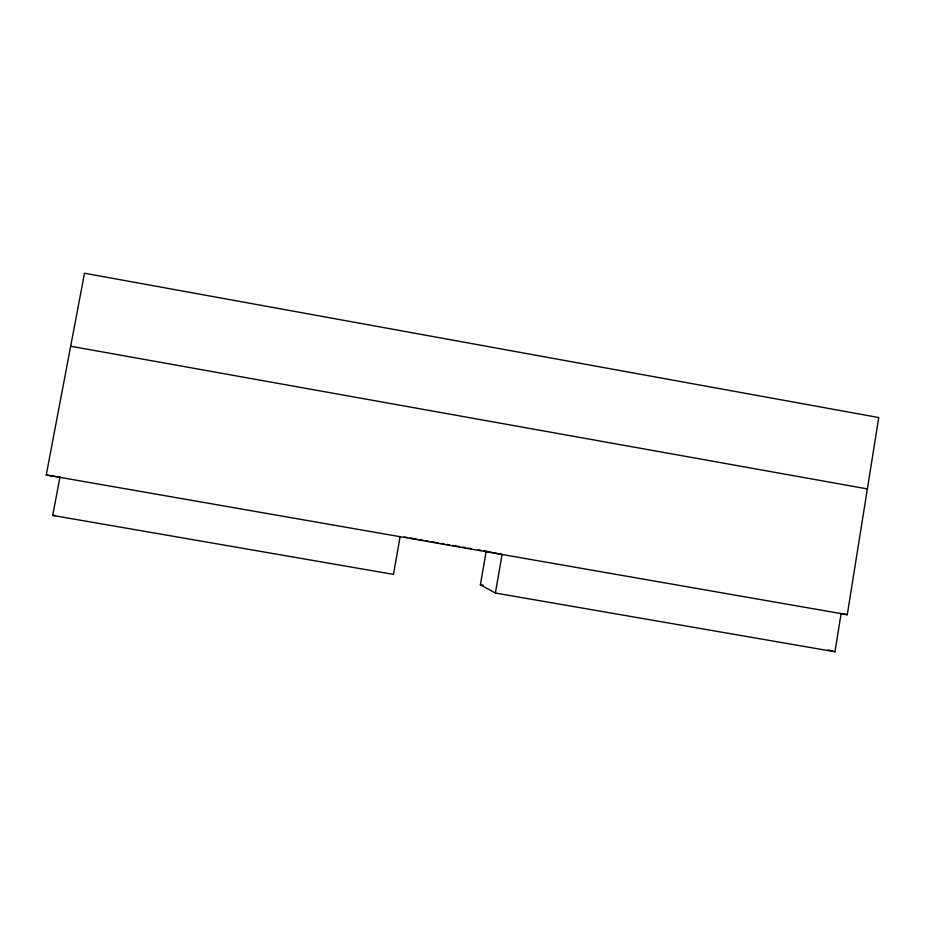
<?xml version="1.0" encoding="UTF-8"?>
<svg xmlns="http://www.w3.org/2000/svg" width="925" height="925" viewBox="0 0 925 925"><rect width="100%" height="100%" fill="white"/><g stroke="black" fill="none" stroke-linecap="round" stroke-linejoin="round"><path stroke-width="1.39" d="M495.407 593.041L502.067 554.48L486.18 551.312L480.376 584.831L495.407 593.041L834.974 651.778L841.079 613.61M847.277 614.697L878.75 417.557L84.51 273.222L46.25 474.976L847.277 614.697L840.178 613.414M400.132 536.627L393.472 574.39L52.702 515.422L59.917 477.288M52.702 515.422L55.512 515.549M46.25 474.976L60.298 477.3M480.376 584.831L483.22 585.317M404.271 536.962L407.104 537.46M409.948 537.957L417.048 539.194M419.892 539.691L422.737 540.188M425.569 540.686L428.414 541.183M431.258 541.668L438.358 542.917M441.19 543.403L444.035 543.9M446.879 544.397L449.712 544.894M452.556 545.392L459.656 546.629M462.5 547.126L465.333 547.623M468.177 548.109L471.022 548.606M478.121 549.843L480.965 550.34M483.798 550.837L486.642 551.335M70.67 346.239L867.361 488.92M828.002 649.917L834.974 651.778"/></g></svg>
